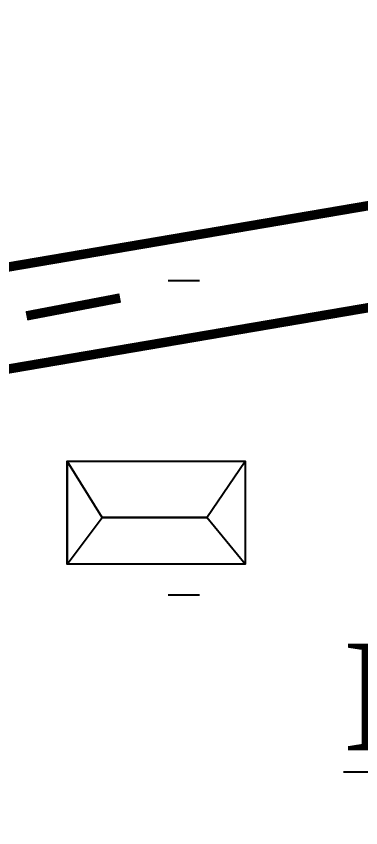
# Model space of a CAD drawing. Header units: inches. Extents: x -8940 to 26362, y -28010 to 990.
# Drawn here: x 4379.34 to 4383.64, y -7381.85 to -7371.71 of the extents above; entities that cross this region are included whole.
import ezdxf

# ---------------------------------------------------------------- set-up
doc = ezdxf.new("R2010")
doc.units = ezdxf.units.IN
doc.header["$MEASUREMENT"] = 0
doc.layers.add('Text', color=7, linetype='Continuous')
doc.styles.add('Text', font='times.ttf', dxfattribs={"height": 240})

msp = doc.modelspace()

# ---------------------------------------------------------------- hatches: boundary and pattern name
at = {"layer": 'Text', "lineweight": 25}
h = msp.add_hatch(dxfattribs=at)
h.set_pattern_fill('ACAD_ISO07W100', color=0, scale=0.784833, style=0)
h.set_pattern_definition([(0, (-582.442, -27753.198), (0, 3.9241642), [0.3924164, -2.35449854])])
h.paths.add_polyline_path([(4453.012436, -7368.509246), (4432.544063, -7360.765981), (4417.35118, -7356.454306), (4399.865945, -7352.632595), (4389.807755, -7348.417064), (4382.319111, -7347.246699), (4375.943644, -7343.680138), (4368.217405, -7333.076598), (4361.929936, -7322.334389), (4357.719224, -7314.672477), (4356.412451, -7309.03143), (4355.412858, -7306.651874), (4313.200953, -7306.651874), (4313.200953, -7400.608297), (4453.122434, -7400.608297)])
h.paths.add_polyline_path([(4387.774257, -7337.654416), (4394.795484, -7337.654416), (4394.795484, -7334.638043), (4387.774257, -7334.638043)], flags=25)

# ---------------------------------------------------------------- linework, layer by layer
at = {"layer": 'Text', "const_width": 0.117725}
for points in [[(4371.019125, -7374.590335), (4373.914265, -7375.010039), (4375.872224, -7375.226362), (4378.652966, -7374.943478), (4383.871257, -7374.054149), (4386.313206, -7373.717646), (4389.313944, -7373.373747), (4390.523918, -7373.394085), (4392.231083, -7373.84707), (4393.656653, -7373.956156), (4396.028203, -7374.279717), (4397.590171, -7374.765982), (4399.152138, -7374.924989), (4400.269715, -7374.924989), (4401.017699, -7375.050715), (4401.787683, -7375.2467), (4402.830462, -7376.206288), (4403.428849, -7378.582147), (4413.963812, -7400.608297)], [(4370.793315, -7375.826458), (4373.75519, -7376.255837), (4375.866758, -7376.489132), (4378.822186, -7376.188477), (4384.0625, -7375.295394), (4386.470426, -7374.96358), (4389.375142, -7374.630686), (4390.34979, -7374.647068), (4392.020391, -7375.090351), (4393.523755, -7375.20539), (4395.754814, -7375.509783), (4397.337425, -7376.002475), (4399.088387, -7376.180721), (4400.164914, -7376.180721), (4400.758306, -7376.280463), (4401.170676, -7376.385424), (4401.70431, -7376.876486), (4402.241824, -7379.01065), (4412.502481, -7400.554678)], [(4380.638346, -7375.23006), (4379.46797, -7375.453779)]]:
    msp.add_lwpolyline(points, dxfattribs=at)
at = {"layer": 'Text'}
msp.add_lwpolyline([(4379.976355, -7377.266999), (4382.196373, -7377.266999), (4382.196373, -7378.553444), (4379.976355, -7378.553444)], close=True, dxfattribs=at)
msp.add_lwpolyline([(4381.718648, -7377.972039), (4382.196373, -7377.266999), (4382.196373, -7378.553444), (4381.718648, -7377.972039), (4380.413053, -7377.972039), (4379.976355, -7377.266999), (4379.976355, -7378.553444), (4380.413053, -7377.972039)], dxfattribs=at)
at = {"layer": 'Text', "color": 6}
msp.add_lwpolyline([(4380.413053, -7377.972039), (4381.718648, -7377.972039)], dxfattribs=at)

# ---------------------------------------------------------------- texts
at = {"layer": 'Text', "insert": (4383.424153, -7379.54477), "char_height": 1.33421584, "attachment_point": 1, "style": 'Text'}
msp.add_mtext('{\\T1.25;\\LLEGENT}', dxfattribs=at)

doc.saveas('drawing.dxf')
